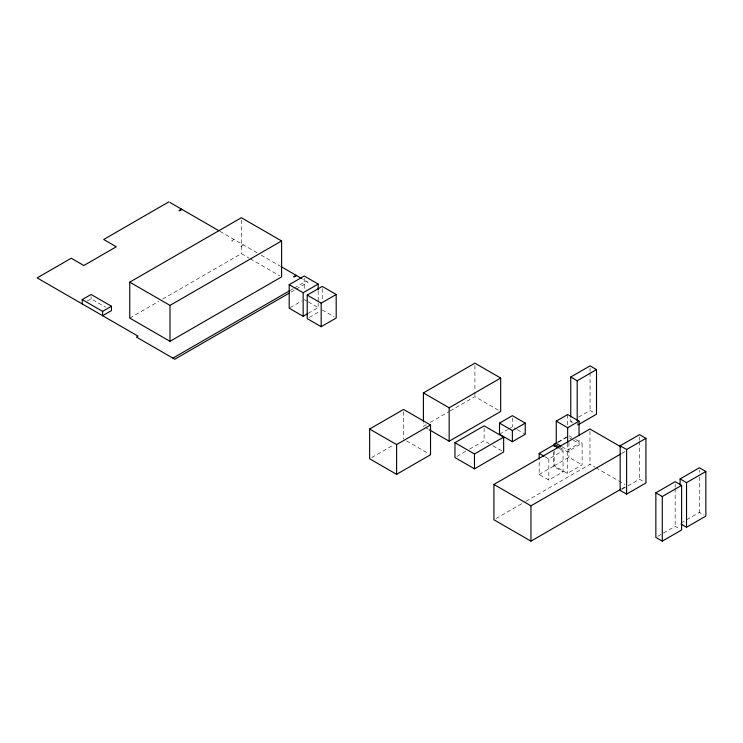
<?xml version="1.0" encoding="UTF-8"?>
<svg xmlns="http://www.w3.org/2000/svg" width="743" height="743" viewBox="0 0 743 743"><rect width="100%" height="100%" fill="white"/><g stroke="black" fill="none" stroke-linecap="round" stroke-linejoin="round"><path stroke-width="0.56" stroke-dasharray="3.71 2.79" d="M87.145 301.082L91.073 298.816L105.636 307.221M234.073 239.487L231.658 240.881L232.188 241.196L234.602 239.803M243.463 244.911L241.048 246.304L241.586 246.611L243.992 245.218M129.756 318.088L158.649 301.407M162.633 299.104L241.364 253.651L249.211 258.192M290.197 290.42L293.206 288.683M294.209 288.098L306.237 281.151M291.07 292.083L295.082 289.761M296.086 289.185L308.113 282.238L302.373 278.922M290.197 307.648L302.215 300.711M308.159 313.388L318.171 307.602L318.171 303.116M309.227 317.475L319.239 311.689M426.38 424.643L423.408 426.361L423.408 422.906M430.346 422.358L449.162 411.492M450.156 410.925L474.916 396.623L498.692 410.35M371.63 457.623L393.586 444.946M456.899 456.434L465.657 451.382M469.548 449.144L484.13 440.72L489.015 443.534M499.491 434.265L507.413 429.686M508.407 429.12L512.364 426.835L516.329 429.12M570.754 419.349L570.754 421.643L573.652 419.971M578.481 417.176L590.072 410.489L594.669 413.145M558.114 441.909L568.934 435.667L571.766 437.302M558.142 442.345L566.695 437.404M544.972 456.75L548.836 458.979L563.055 450.769L563.055 471.833L548.836 480.043L539.177 474.471L539.177 460.056M561.949 446.729L567.652 450.026L579.048 443.441L579.048 437.868M559.832 447.453L567.383 451.809L582.131 443.283L582.131 464.914L567.383 473.43L554.176 465.805L554.176 451.01M539.177 474.471L553.396 466.26L563.055 471.833M554.176 465.805L568.934 457.289L582.131 464.914M495.925 518.614L524.939 501.869M525.942 501.293L589.97 464.319L594.976 467.208M621.993 453.267L624.993 451.54M621.993 488.588L624.993 486.851M622.095 489.275L626.925 486.489M627.891 485.931L639.482 479.244L644.088 481.891M657.778 536.316L675.164 526.276L679.761 528.932M681.062 522.979L699.414 512.382L704.011 515.038M570.754 421.643L572.593 422.702M220.058 231.398L257.134 252.806M261.127 255.109L280.083 266.05M575.537 439.475L582.131 443.283M569.547 437.952L572.398 439.605M573.345 440.153L579.048 443.441M250.196 258.759L279.637 275.755M595.97 467.793L624.993 484.538M304.221 299.55L307.212 301.277M308.206 301.853L318.171 307.602M322.248 309.961L334.201 316.862M559.191 448.54L563.055 450.769M517.323 429.686L525.245 434.265M492.915 445.791L501.701 450.862M425.395 427.504L428.358 429.222M406.57 440.905L429.538 454.168M699.414 470.059L699.414 472.344M699.414 476.922L699.414 512.382M675.164 483.953L675.164 487.389M675.164 488.532L675.164 526.276M639.482 436.921L639.482 440.348M639.482 441.491L639.482 479.244M590.072 368.166L590.072 371.593M590.072 372.745L590.072 410.489M589.97 431.284L589.97 464.319M577.19 423.073L577.19 425.358M568.934 442.494L568.934 457.289M567.652 414.557L567.652 425.702M567.652 443.33L567.652 450.026M567.383 451.809L567.383 473.43M553.396 451.846L553.396 466.26M548.836 458.979L548.836 480.043M512.364 417.91L512.364 426.835M484.13 428.135L484.13 440.72M474.916 365.472L474.916 390.855M474.916 392.007L474.916 396.623M403.57 411.724L403.57 439.178M322.248 288.656L322.248 300.989M318.171 290.792L318.171 302.002M304.221 278.244L304.221 290.578M241.364 220.039L241.364 253.651M91.073 296.643L91.073 298.816"/><path stroke-width="1.11" d="M168.875 201.855L103.686 239.487L116.298 246.769L83.829 265.511L71.226 258.23L37.15 277.901L138.022 336.142L136.415 337.071L174.781 359.222L289.064 293.234M181.487 209.127L179.072 210.529L179.611 210.836L182.026 209.442M82.222 299.587L91.073 294.479L111.469 306.246L111.469 310.583L102.608 315.701L102.608 311.363L82.222 299.587L82.222 303.924M129.756 282.154L241.364 217.718L281.606 240.955L281.606 276.888L169.998 341.325L129.756 318.088L129.756 282.154L169.998 305.392L281.606 240.955M102.608 311.363L111.469 306.246M296.039 275.272L293.624 276.665L294.163 276.972L296.578 275.579M307.156 313.964L303.153 316.277L289.194 308.224L289.194 284.68L304.221 276.006L318.171 284.058L318.171 289.668M172.905 358.135L289.194 290.996M289.194 284.68L303.153 292.733L318.171 284.058M307.221 295.082L322.248 286.417L336.198 294.469L336.198 318.013L321.171 326.688L307.221 318.636L307.221 295.082L321.171 303.144L336.198 294.469M423.408 421.745L423.408 392.908L474.916 363.169L500.68 378.038L500.68 411.492L449.162 441.231L429.352 429.798M369.633 429.036L403.57 409.439L430.531 425.005L430.531 454.744L396.595 474.34L369.633 458.775L369.633 429.036L396.595 444.602L430.531 425.005M423.408 392.908L449.162 407.777L500.68 378.038M454.957 442.689L484.13 425.85L503.652 437.116L503.652 451.985L474.471 468.833L454.957 457.558L454.957 442.689L474.471 453.964L503.652 437.116M570.754 417.064L570.754 377.026L590.072 365.881L596.508 369.596L596.508 414.204L578.156 424.801M499.491 423.111L512.364 415.681L525.245 423.111L525.245 434.265L512.364 441.704L499.491 434.265L499.491 423.111L512.364 430.55L525.245 423.111M570.754 377.026L577.19 380.75L596.508 369.596M560.993 446.181L556.247 443.441L556.247 421.132L567.652 414.557L579.048 421.132L579.048 435.63M556.247 421.132L567.652 427.717L579.048 421.132M554.176 446.459L554.176 444.184L557.129 442.484M539.177 458.951L539.177 453.406L553.396 445.196L558.225 447.983M620.99 489.163L530.948 541.145L493.919 519.775L493.919 484.455L589.97 429.008L620.99 446.914M620.164 445.781L639.482 434.627L645.927 438.351L645.927 482.959L626.609 494.114L620.164 490.389L620.164 445.781L626.609 449.496L645.927 438.351M493.919 484.455L530.948 505.834L620.99 453.843M655.846 492.823L675.164 481.668L681.6 485.383L681.6 529.991L662.282 541.145L655.846 537.43L655.846 492.823L662.282 496.538L681.6 485.383M680.096 484.64L680.096 478.919L699.414 467.774L705.85 471.489L705.85 516.097L686.532 527.251L681.015 524.066M680.096 478.919L686.532 482.644L705.85 471.489M169.952 202.468L219.055 230.822M281.077 266.626L301.407 278.365M554.176 444.184L558.894 446.905M539.177 453.406L544.006 456.193M686.532 482.644L686.532 527.251M662.282 496.538L662.282 541.145M626.609 449.496L626.609 494.114M577.19 380.75L577.19 420.779M567.652 427.717L567.652 442.215M530.948 505.834L530.948 541.145M512.364 430.55L512.364 441.704M474.471 453.964L474.471 468.833M449.162 407.777L449.162 441.231M396.595 444.602L396.595 474.34M321.171 303.144L321.171 326.688M303.153 292.733L303.153 316.277M169.998 305.392L169.998 341.325"/></g></svg>
